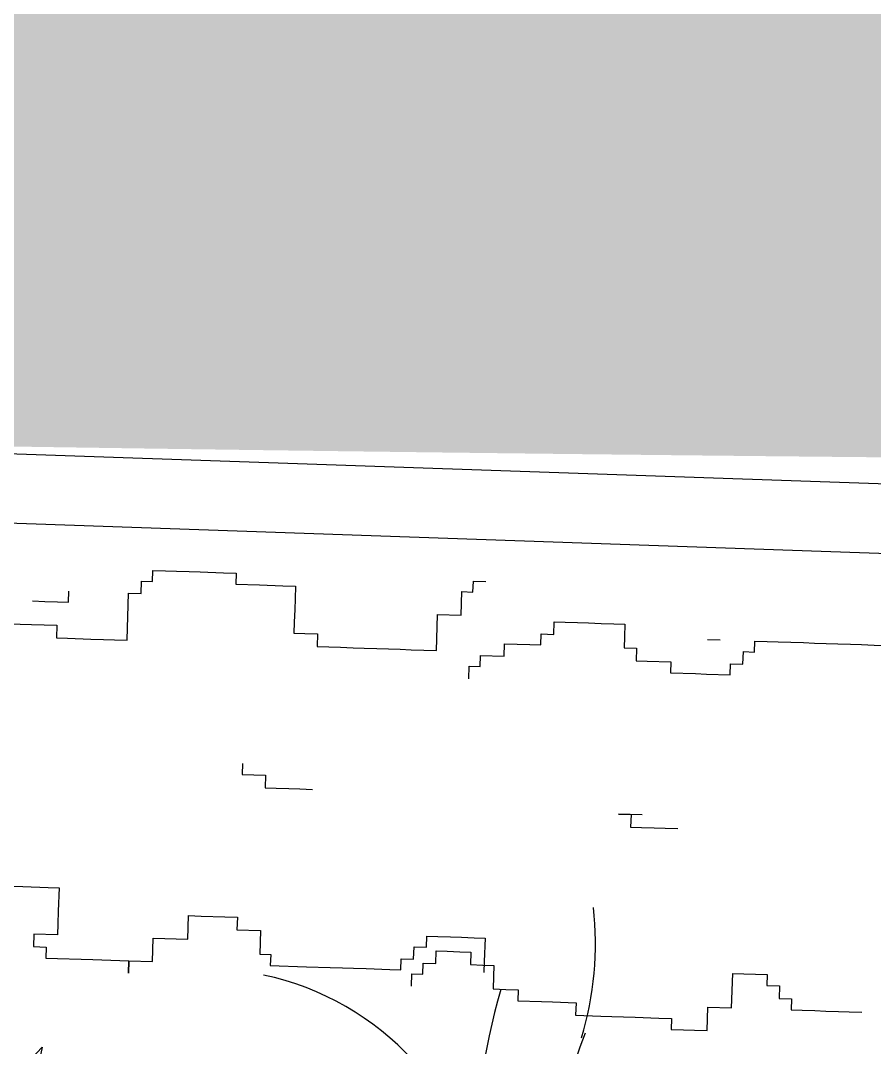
# Model space of a CAD drawing. Extents: x 302512 to 1034855, y -184136 to 410364.
# Drawn here: x 515227 to 518176, y -23314 to -19766 of the extents above; entities that cross this region are included whole.
import ezdxf

# ---------------------------------------------------------------- set-up
doc = ezdxf.new("R2010")
doc.units = 0
doc.header["$MEASUREMENT"] = 0
for name, color, linetype in [('WALL', 4, 'Continuous'), ('总图线11', 41, 'Continuous'), ('支路', 7, 'Continuous'), ('树', 80, 'Continuous'), ('环境', 8, 'Continuous')]:
    doc.layers.add(name, color=color, linetype=linetype)

# ---------------------------------------------------------------- blocks, each defined once
blk = doc.blocks.new('M_F21')
at = {"color": 3, "linetype": 'Continuous'}
for p, q in [((2763.092436755887, 559.4603391255332), (2792.045001502524, 559.4603391255332)), ((2763.092436755887, 534.1438583831787), (2763.092436755887, 559.4603391255332)), ((2792.045001502524, 559.4603391255332), (2817.378495655827, 559.4603391255332)), ((2792.045001502524, 559.4603391255332), (2792.045001502524, 559.4603391255332)), ((2817.378495655827, 559.4603391255332), (2846.331060402463, 559.4603391255332)), ((2817.378495655827, 559.4603391255332), (2817.378495655827, 559.4603391255332)), ((2846.331060402463, 559.4603391255332), (2871.664554555766, 559.4603391255332)), ((2846.331060402463, 559.4603391255332), (2846.331060402463, 559.4603391255332)), ((2871.664554555766, 559.4603391255332), (2925.950613455709, 559.4603391255332)), ((2871.664554555766, 559.4603391255332), (2871.664554555766, 559.4603391255332)), ((2925.950613455709, 559.4603391255332), (2954.903178202341, 559.4603391255332)), ((2925.950613455709, 559.4603391255332), (2925.950613455709, 559.4603391255332)), ((2954.903178202341, 559.4603391255332), (2954.903178202341, 534.1438583831787)), ((3501.382837795067, 559.4603391255332), (3530.335402541703, 559.4603391255332)), ((3501.382837795067, 534.1438583831787), (3501.382837795067, 559.4603391255332)), ((3530.335402541703, 559.4603391255332), (3530.335402541703, 559.4603391255332)), ((2737.758942602584, 534.1438583831787), (2763.092436755887, 534.1438583831787)), ((2737.758942602584, 534.1438583831787), (2737.758942602584, 534.1438583831787)), ((2737.758942602584, 505.210737534775), (2737.758942602584, 534.1438583831787)), ((2954.903178202341, 534.1438583831787), (3009.18923710228, 534.1438583831787)), ((3009.18923710228, 534.1438583831787), (3063.47529600222, 534.1438583831787)), ((3009.18923710228, 534.1438583831787), (3009.18923710228, 534.1438583831787)), ((3063.47529600222, 534.1438583831787), (3092.427860748856, 534.1438583831787)), ((3063.47529600222, 534.1438583831787), (3063.47529600222, 534.1438583831787)), ((3092.427860748856, 534.1438583831787), (3092.427860748856, 505.210737534775)), ((3092.427860748856, 534.1438583831787), (3092.427860748856, 534.1438583831787)), ((3476.049343641764, 534.1438583831787), (3501.382837795067, 534.1438583831787)), ((3476.049343641764, 534.1438583831787), (3476.049343641764, 534.1438583831787)), ((3476.049343641764, 479.8942567924223), (3476.049343641764, 534.1438583831787)), ((2571.281695309433, 505.210737534775), (2571.281695309433, 505.210737534775)), ((2571.281695309433, 479.8942567924223), (2571.281695309433, 505.210737534775)), ((2708.806377855948, 505.210737534775), (2737.758942602584, 505.210737534775)), ((2708.806377855948, 450.9611359440187), (2708.806377855948, 505.210737534775)), ((3092.427860748856, 505.210737534775), (3092.427860748856, 479.8942567924223)), ((3092.427860748856, 505.210737534775), (3092.427860748856, 505.210737534775)), ((2488.043071662862, 479.8942567924223), (2516.995636409494, 479.8942567924223)), ((2516.995636409494, 479.8942567924223), (2545.94820115613, 479.8942567924223)), ((2516.995636409494, 479.8942567924223), (2516.995636409494, 479.8942567924223)), ((2545.94820115613, 479.8942567924223), (2571.281695309433, 479.8942567924223)), ((2545.94820115613, 479.8942567924223), (2545.94820115613, 479.8942567924223)), ((2571.281695309433, 479.8942567924223), (2571.281695309433, 479.8942567924223)), ((3092.427860748856, 479.8942567924223), (3092.427860748856, 450.9611359440187)), ((3092.427860748856, 479.8942567924223), (3092.427860748856, 479.8942567924223)), ((3421.763284741821, 479.8942567924223), (3476.049343641764, 479.8942567924223)), ((3421.763284741821, 450.9611359440187), (3421.763284741821, 479.8942567924223)), ((2708.806377855948, 450.9611359440187), (2708.806377855948, 450.9611359440187)), ((2708.806377855948, 425.6446552016641), (2708.806377855948, 450.9611359440187)), ((3092.427860748856, 450.9611359440187), (3092.427860748856, 425.6446552016641)), ((3092.427860748856, 450.9611359440187), (3092.427860748856, 450.9611359440187)), ((3421.763284741821, 450.9611359440187), (3421.763284741821, 450.9611359440187)), ((3421.763284741821, 396.7115343532605), (3421.763284741821, 450.9611359440187)), ((2408.423518609616, 425.6446552016641), (2488.043071662862, 425.6446552016641)), ((2488.043071662862, 425.6446552016641), (2545.94820115613, 425.6446552016641)), ((2488.043071662862, 425.6446552016641), (2488.043071662862, 425.6446552016641)), ((2545.94820115613, 425.6446552016641), (2545.94820115613, 396.7115343532605)), ((2708.806377855948, 425.6446552016641), (2708.806377855948, 425.6446552016641)), ((2708.806377855948, 396.7115343532605), (2708.806377855948, 425.6446552016641)), ((3092.427860748856, 425.6446552016641), (3117.761354902159, 425.6446552016641)), ((3092.427860748856, 425.6446552016641), (3092.427860748856, 425.6446552016641)), ((3117.761354902159, 425.6446552016641), (3146.713919648795, 425.6446552016641)), ((3117.761354902159, 425.6446552016641), (3117.761354902159, 425.6446552016641)), ((3146.713919648795, 425.6446552016641), (3146.713919648795, 396.7115343532605)), ((2545.94820115613, 396.7115343532605), (2571.281695309433, 396.7115343532605)), ((2571.281695309433, 396.7115343532605), (2625.567754209373, 396.7115343532605)), ((2571.281695309433, 396.7115343532605), (2571.281695309433, 396.7115343532605)), ((2625.567754209373, 396.7115343532605), (2654.520318956009, 396.7115343532605)), ((2625.567754209373, 396.7115343532605), (2625.567754209373, 396.7115343532605)), ((2654.520318956009, 396.7115343532605), (2679.853813109316, 396.7115343532605)), ((2654.520318956009, 396.7115343532605), (2654.520318956009, 396.7115343532605)), ((2679.853813109316, 396.7115343532605), (2708.806377855948, 396.7115343532605)), ((2679.853813109316, 396.7115343532605), (2679.853813109316, 396.7115343532605)), ((2708.806377855948, 396.7115343532605), (2708.806377855948, 396.7115343532605)), ((3146.713919648795, 396.7115343532605), (3200.999978548734, 396.7115343532605)), ((3200.999978548734, 396.7115343532605), (3229.952543295371, 396.7115343532605)), ((3200.999978548734, 396.7115343532605), (3200.999978548734, 396.7115343532605)), ((3229.952543295371, 396.7115343532605), (3255.286037448674, 396.7115343532605)), ((3229.952543295371, 396.7115343532605), (3229.952543295371, 396.7115343532605)), ((3255.286037448674, 396.7115343532605), (3284.23860219531, 396.7115343532605)), ((3255.286037448674, 396.7115343532605), (3255.286037448674, 396.7115343532605)), ((3284.23860219531, 396.7115343532605), (3338.524661095249, 396.7115343532605)), ((3284.23860219531, 396.7115343532605), (3284.23860219531, 396.7115343532605)), ((3338.524661095249, 396.7115343532605), (3363.858155248552, 396.7115343532605)), ((3338.524661095249, 396.7115343532605), (3338.524661095249, 396.7115343532605)), ((3363.858155248552, 396.7115343532605), (3392.810719995188, 396.7115343532605)), ((3363.858155248552, 396.7115343532605), (3363.858155248552, 396.7115343532605)), ((3392.810719995188, 396.7115343532605), (3421.763284741821, 396.7115343532605)), ((3392.810719995188, 396.7115343532605), (3392.810719995188, 396.7115343532605)), ((3421.763284741821, 396.7115343532605), (3421.763284741821, 396.7115343532605)), ((2983.855742948977, 121.8468862934224), (2983.855742948977, 96.53040555106963)), ((2983.855742948977, 96.53040555106963), (3038.141801848917, 96.53040555106963)), ((2983.855742948977, 96.53040555106963), (2983.855742948977, 96.53040555106963)), ((3038.141801848917, 96.53040555106963), (3038.141801848917, 67.59728470266418)), ((3038.141801848917, 67.59728470266418), (3063.47529600222, 67.59728470266418)), ((3063.47529600222, 67.59728470266418), (3092.427860748856, 67.59728470266418)), ((3063.47529600222, 67.59728470266418), (3063.47529600222, 67.59728470266418)), ((3092.427860748856, 67.59728470266418), (3117.761354902159, 67.59728470266418)), ((3092.427860748856, 67.59728470266418), (3092.427860748856, 67.59728470266418)), ((3117.761354902159, 67.59728470266418), (3146.713919648795, 67.59728470266418)), ((3117.761354902159, 67.59728470266418), (3117.761354902159, 67.59728470266418)), ((3146.713919648795, 67.59728470266418), (3146.713919648795, 67.59728470266418)), ((2462.709577509555, -178.3342425087685), (2488.043071662862, -178.3342425087685)), ((2488.043071662862, -178.3342425087685), (2545.94820115613, -178.3342425087685)), ((2488.043071662862, -178.3342425087685), (2488.043071662862, -178.3342425087685)), ((2545.94820115613, -178.3342425087685), (2571.281695309433, -178.3342425087685)), ((2545.94820115613, -178.3342425087685), (2545.94820115613, -178.3342425087685)), ((2571.281695309433, -178.3342425087685), (2571.281695309433, -232.5838440995267)), ((2571.281695309433, -232.5838440995267), (2571.281695309433, -261.5169649479303)), ((2571.281695309433, -232.5838440995267), (2571.281695309433, -232.5838440995267)), ((2871.664554555766, -232.5838440995267), (2900.617119302402, -232.5838440995267)), ((2871.664554555766, -286.833445690283), (2871.664554555766, -232.5838440995267)), ((2900.617119302402, -232.5838440995267), (2954.903178202341, -232.5838440995267)), ((2900.617119302402, -232.5838440995267), (2900.617119302402, -232.5838440995267)), ((2954.903178202341, -232.5838440995267), (2983.855742948977, -232.5838440995267)), ((2954.903178202341, -232.5838440995267), (2954.903178202341, -232.5838440995267)), ((2983.855742948977, -232.5838440995267), (2983.855742948977, -261.5169649479303)), ((2571.281695309433, -261.5169649479303), (2571.281695309433, -286.833445690283)), ((2571.281695309433, -261.5169649479303), (2571.281695309433, -261.5169649479303)), ((2983.855742948977, -261.5169649479303), (3038.141801848917, -261.5169649479303)), ((3038.141801848917, -261.5169649479303), (3038.141801848917, -315.7665665386885)), ((3421.763284741821, -261.5169649479303), (3447.096778895127, -261.5169649479303)), ((3421.763284741821, -261.5169649479303), (3421.763284741821, -261.5169649479303)), ((3421.763284741821, -286.833445690283), (3421.763284741821, -261.5169649479303)), ((3447.096778895127, -261.5169649479303), (3476.049343641764, -261.5169649479303)), ((3447.096778895127, -261.5169649479303), (3447.096778895127, -261.5169649479303)), ((3476.049343641764, -261.5169649479303), (3501.382837795067, -261.5169649479303)), ((3476.049343641764, -261.5169649479303), (3476.049343641764, -261.5169649479303)), ((3501.382837795067, -261.5169649479303), (3530.335402541703, -261.5169649479303)), ((3501.382837795067, -261.5169649479303), (3501.382837795067, -261.5169649479303)), ((3530.335402541703, -261.5169649479303), (3555.668896695006, -261.5169649479303)), ((3530.335402541703, -261.5169649479303), (3530.335402541703, -261.5169649479303)), ((3555.668896695006, -261.5169649479303), (3555.668896695006, -315.7665665386885)), ((2516.995636409494, -286.833445690283), (2516.995636409494, -315.7665665386885)), ((2571.281695309433, -286.833445690283), (2516.995636409494, -286.833445690283)), ((2571.281695309433, -286.833445690283), (2571.281695309433, -286.833445690283)), ((2792.045001502524, -286.833445690283), (2871.664554555766, -286.833445690283)), ((2792.045001502524, -341.0830472810412), (2792.045001502524, -286.833445690283)), ((3392.810719995188, -286.833445690283), (3421.763284741821, -286.833445690283)), ((3392.810719995188, -315.7665665386885), (3392.810719995188, -286.833445690283)), ((3421.763284741821, -286.833445690283), (3421.763284741821, -286.833445690283)), ((2516.995636409494, -315.7665665386885), (2545.94820115613, -315.7665665386885)), ((2545.94820115613, -315.7665665386885), (2545.94820115613, -341.0830472810412)), ((3038.141801848917, -315.7665665386885), (3063.47529600222, -315.7665665386885)), ((3063.47529600222, -315.7665665386885), (3063.47529600222, -341.0830472810412)), ((3363.858155248552, -315.7665665386885), (3392.810719995188, -315.7665665386885)), ((3363.858155248552, -341.0830472810412), (3363.858155248552, -315.7665665386885)), ((3555.668896695006, -315.7665665386885), (3555.668896695006, -341.0830472810412)), ((3555.668896695006, -315.7665665386885), (3555.668896695006, -315.7665665386885)), ((2545.94820115613, -341.0830472810412), (2654.520318956009, -341.0830472810412)), ((2654.520318956009, -341.0830472810412), (2737.758942602584, -341.0830472810412)), ((2654.520318956009, -341.0830472810412), (2654.520318956009, -341.0830472810412)), ((2737.758942602584, -341.0830472810412), (2792.045001502524, -341.0830472810412)), ((2737.758942602584, -370.0161681294448), (2737.758942602584, -341.0830472810412)), ((2737.758942602584, -341.0830472810412), (2737.758942602584, -370.0161681294448)), ((3063.47529600222, -341.0830472810412), (3146.713919648795, -341.0830472810412)), ((3146.713919648795, -341.0830472810412), (3200.999978548734, -341.0830472810412)), ((3146.713919648795, -341.0830472810412), (3146.713919648795, -341.0830472810412)), ((3200.999978548734, -341.0830472810412), (3229.952543295371, -341.0830472810412)), ((3200.999978548734, -341.0830472810412), (3200.999978548734, -341.0830472810412)), ((3229.952543295371, -341.0830472810412), (3255.286037448674, -341.0830472810412)), ((3229.952543295371, -341.0830472810412), (3229.952543295371, -341.0830472810412)), ((3255.286037448674, -341.0830472810412), (3284.23860219531, -341.0830472810412)), ((3255.286037448674, -341.0830472810412), (3255.286037448674, -341.0830472810412)), ((3284.23860219531, -341.0830472810412), (3338.524661095249, -341.0830472810412)), ((3284.23860219531, -341.0830472810412), (3284.23860219531, -341.0830472810412)), ((3338.524661095249, -341.0830472810412), (3363.858155248552, -341.0830472810412)), ((3338.524661095249, -341.0830472810412), (3338.524661095249, -341.0830472810412)), ((3555.668896695006, -341.0830472810412), (3555.668896695006, -341.0830472810412))]:
    blk.add_line(p, q, dxfattribs=at)
at = {"width": 0.8, "flags": 9}
for tag in ['YSIZE', 'XSIZE']:
    blk.add_attdef(tag, (0, 0), '', height=0.5, dxfattribs=at)
blk = doc.blocks.new('M_F19')
for points in [[(268.7080528295992, 189.5246823612033, 29.997, 29.997, 1), (298.7110528295925, 189.5246823612033, 29.997, 29.997, 1)], [(-191.8093345468515, 156.4668311215355, 29.997, 29.997, 1), (-161.8063345468472, 156.4668311215355, 29.997, 29.997, 1)], [(-123.0610951829804, 98.83118613411352, 29.997, 29.997, 1), (-93.05809518297974, 98.83118613411352, 29.997, 29.997, 1)], [(-446.0820038316924, 82.30226051427235, 29.997, 29.997, 1), (-416.0790038316882, 82.30226051427235, 29.997, 29.997, 1)], [(-33.71233810031845, 49.24440927460455, 29.997, 29.997, 1), (-3.709338100325112, 49.24440927460455, 29.997, 29.997, 1)], [(-19.93873613717733, 16.33028782293695, 29.997, 29.997, 1), (10.06426386282692, 16.33028782293695, 29.997, 29.997, 1)], [(461.0593985062042, 8.137689907016465, 29.997, 29.997, 1), (491.0623985062048, 8.137689907016465, 29.997, 29.997, 1)], [(-61.25954202660796, -8.391235712817434, 29.997, 29.997, 1), (-31.25654202661462, -8.391235712817434, 29.997, 29.997, 1)], [(14.31561309290555, -0.1986377968969464, 29.997, 29.997, 1), (44.31861309290616, -0.1986377968969464, 29.997, 29.997, 1)], [(-13.11182038153493, -33.11275924857182, 29.997, 29.997, 1), (16.89117961846932, -33.11275924857182, 29.997, 29.997, 1)], [(289.3085705483827, -148.6715087994162, 29.997, 29.997, 1), (319.311570548387, -148.6715087994162, 29.997, 29.997, 1)], [(-281.1580916295134, -156.8641067153294, 29.997, 29.997, 1), (-251.1550916295128, -156.8641067153294, 29.997, 29.997, 1)], [(-95.63366170854351, -173.3930323351706, 29.997, 29.997, 1), (-65.63066170855018, -173.3930323351706, 29.997, 29.997, 1)], [(7.488697337259509, -173.3930323351706, 29.997, 29.997, 1), (37.49169733725284, -173.3930323351706, 29.997, 29.997, 1)], [(-205.5829365099999, -313.5295756337619, 29.997, 29.997, 1), (-175.5799365099992, -313.5295756337619, 29.997, 29.997, 1)], [(55.63641898233618, -486.7239701720391, 29.997, 29.997, 1), (85.63941898234043, -486.7239701720391, 29.997, 29.997, 1)]]:
    blk.add_lwpolyline(points, format="xyseb", close=True)
for centre, radius, start, end in [((-364.0624273419307, 515.2882468599455), 548.1530888286114, 342.9456350568751, 6.481377850901596), ((-482.9476049698787, -9.366995773521921), 481.590292170942, 6.990448297876262, 78.02836256322455), ((1198.922633930124, 96.34765904088272), 1224.727740074601, 163.8561215232247, 179.1105149163876), ((-1741.271413846636, 1043.621006615649), 2025.93579038022, 328.9872775939272, 340.3610108459401), ((-479.6631429767804, -437.3135074485181), 647.0761581219064, 48.75809887789755, 83.86240095366526), ((-315.4999156218582, -111.3503274217328), 315.4465604040754, 28.89011928670217, 78.45792187995568), ((365.5584485565705, -390.9622622612733), 581.995294796342, 85.87406080653938, 126.9558399417119), ((298.1803219250505, -285.4993274423141), 422.0224543355716, 62.9908582621707, 135.9101719540797), ((-184.6246790750956, -610.5179731575663), 732.1080079143107, 78.55155098013316, 130.9815348713877), ((256.6452040341828, -536.2419319682922), 586.1115378131698, 53.32312996791644, 115.7632577042061), ((-55.34489215565918, -1222.577526333058), 1255.971122874843, 88.32856473930403, 108.7290030802688), ((104.3438884092575, -701.2951203766679), 728.2267695975378, 103.045235373428, 139.776625494149), ((154.9695312472904, -426.2726432152922), 475.875404494438, 114.0955767610405, 166.2953379553469), ((450.0667731131434, -463.4394365845765), 649.3232523907575, 134.4860623050567, 189.3762174920274), ((778.5288632172087, -372.2509250680741), 863.8362127019741, 155.0887597473385, 185.9637238118709), ((-86.60310277417375, -1604.443387119136), 1605.401999270764, 70.52489667841802, 87.82436815328639), ((805.4092372159939, -148.5996439054143), 812.9823453502462, 171.2495824831473, 218.2332804430338), ((-82.58800080557194, -736.4260957738588), 718.2576203812787, 31.31504884319343, 82.13779409021814), ((-3287.951766343682, -3108.005333478603), 4475.046511780242, 39.0487703031419, 42.67989976416857)]:
    blk.add_arc(centre, radius, start, end)
at = {"width": 0.8, "flags": 9}
for tag in ['YSIZE', 'XSIZE']:
    blk.add_attdef(tag, (0, 0), '', height=0.5, dxfattribs=at)
blk = doc.blocks.new('M_F8')
for p, q in [((2.884182448335196, 532.5664998485645), (27.62648433399954, 593.8089837036823)), ((27.62648433399954, 593.8089837036823), (75.99653670368934, 524.4181436125509)), ((-201.8146768222468, 486.4796405021534), (-173.2033220844496, 550.1487763033165)), ((-173.2033220844496, 550.1487763033165), (-132.0132619734759, 501.7751866417693)), ((185.4131813522872, 481.4213266714505), (259.2922986166595, 549.119549372439)), ((259.2922986166595, 549.119549372439), (233.2527650227312, 460.8508504265901)), ((-53.67982563220357, 486.4796405021534), (2.884182448335196, 532.5664998485645)), ((75.99653670368934, 524.4181436125509), (121.3056000353281, 499.7167353163386)), ((-132.0132619734759, 501.7751866417693), (-53.67982563220357, 486.4796405021534)), ((121.3056000353281, 499.7167353163386), (185.4131813522872, 481.4213266714505)), ((-370.4592343217118, 375.215561996858), (-361.0861575099079, 478.2667451751622)), ((-357.9617962472839, 481.3895083786356), (-286.1015255753082, 412.6887204385403)), ((-244.828337578565, 450.6218157911662), (-201.8146768222468, 486.4796405021534)), ((-310.0213174105265, 429.9178676502779), (-286.1015255753082, 465.7756923612669)), ((-282.9771678007201, 465.7756923612669), (-244.828337578565, 450.6218157911662)), ((233.2527650227312, 460.8508504265901), (266.7194913184976, 430.1637465203203)), ((-286.1015255753082, 412.6887204385403), (-225.7344686574688, 430.1637465203203)), ((-225.7344686574688, 430.1637465203203), (-203.0661146184939, 426.6417373585809)), ((-203.0661146184939, 426.6417373585809), (-206.6405997363727, 373.847852538489)), ((-197.093665275821, 440.3927811557442), (-197.093665275821, 440.3927811557442)), ((266.7194913184976, 430.1637465203203), (309.7331520748121, 424.9930257156011)), ((362.2937472916747, 424.9930257156011), (276.266425779042, 399.4766426140523)), ((309.7331520748121, 424.9930257156011), (362.2937472916747, 424.9930257156011)), ((276.266425779042, 399.4766426140523), (247.5207110297015, 343.0483416582047)), ((-206.6405997363727, 373.847852538489), (-163.6269389800545, 312.3612377519366)), ((-206.6405997363727, 373.847852538489), (-206.6405997363727, 373.847852538489)), ((375.8369509097829, 361.7987271304773), (265.7653595947922, 374.4149086848065)), ((-529.8015715146794, 353.3562195725426), (-445.4438627682757, 356.478982776016)), ((-445.4438627682757, 356.478982776016), (-402.6150345968526, 368.677131733768)), ((375.8369509097829, 361.7987271304773), (456.4065953362733, 332.3147570511319)), ((247.5207110297015, 343.0483416582047), (271.4405028649235, 307.1905169472175)), ((-163.6269389800545, 312.3612377519366), (-87.14655192797363, 307.1905169472175)), ((-87.14655192797363, 307.1905169472175), (-154.0800045195101, 271.3326922362285)), ((8.532615412903397, 302.1322031165128), (-34.4810453434111, 276.5034130409476)), ((61.09321062976596, 302.1322031165128), (8.532615412903397, 302.1322031165128)), ((132.8525861354246, 230.4165536945384), (61.09321062976596, 302.1322031165128)), ((261.8935684043718, 296.9614823117936), (199.7860387269611, 291.9031684810907)), ((314.4541636212343, 286.7324476763715), (261.8935684043718, 296.9614823117936)), ((271.4405028649235, 307.1905169472175), (314.4541636212343, 286.7324476763715)), ((-154.0800045195101, 271.3326922362285), (-201.8146768222468, 245.8163091346796)), ((-110.961432395492, 266.2743784055256), (-125.3342897701659, 271.3326922362285)), ((-34.4810453434111, 276.5034130409476), (-58.40083717862944, 240.6455883299604)), ((199.7860387269611, 291.9031684810907), (151.9464550565208, 230.4165536945384)), ((276.266425779042, 230.4165536945384), (300.186217614264, 286.7324476763715)), ((-77.49470609972559, 240.6455883299604), (-110.961432395492, 266.2743784055256)), ((-517.5428041926098, 203.1028206295377), (-527.0897386531615, 233.902331509822)), ((-201.8146768222468, 245.8163091346796), (-220.4899739405482, 172.2359563074024)), ((-58.40083717862944, 240.6455883299604), (-77.49470609972559, 240.6455883299604)), ((346.0348003892759, 175.6077193839319), (277.1586636422653, 222.5370489143661)), ((465.7987964630338, 238.4560953688742), (444.1899143122464, 213.1775191409706)), ((-512.8217926461839, 167.2449959185506), (-517.5428041926098, 203.1028206295377)), ((444.1899143122464, 213.1775191409706), (436.3399810758347, 168.9515640219506)), ((286.5508647690258, 141.1928773787622), (346.0348003892759, 175.6077193839319)), ((-522.3687271067356, 116.0998227414366), (-512.8217926461839, 167.2449959185506)), ((-217.3656161659565, 153.4993770865603), (-173.3286067743866, 85.3003118611523)), ((436.3399810758347, 168.9515640219506), (499.2257099697417, 122.5998054175852)), ((285.6586269058062, 116.0998227414366), (285.6586269058062, 136.5578920122807)), ((465.7987964630338, 124.7256089029288), (438.2808986342898, 97.32122918968162)), ((499.2257099697417, 122.5998054175852), (465.7987964630338, 124.7256089029288)), ((-613.2219715334904, 85.3003118611523), (-522.3687271067356, 116.0998227414366)), ((304.7524958269023, 80.24199803044758), (285.6586269058062, 116.0998227414366)), ((-551.0095304883762, 64.84224259030634), (-613.2219715334904, 85.3003118611523)), ((-230.715124905375, 95.52934649657436), (-273.7287856616931, 54.61320795488427)), ((-173.3286067743866, 85.3003118611523), (-230.715124905375, 95.52934649657436)), ((-197.2483986096086, 80.24199803044758), (-197.2483986096086, 44.38417331946039)), ((-173.3286067743866, 85.3003118611523), (-173.3286067743866, 85.3003118611523)), ((333.4982105762465, 54.61320795488427), (304.7524958269023, 80.24199803044758)), ((438.2808986342898, 97.32122918968162), (420.5969831017101, 44.6844863677743)), ((-527.0897386531615, 49.44248715016511), (-555.835453402502, -12.0441276363872)), ((-498.4489352715136, 49.44248715016511), (-551.0095304883762, 64.84224259030634)), ((-469.7032205221731, 39.21345251474122), (-498.4489352715136, 49.44248715016511)), ((-340.662238253226, 54.61320795488427), (-412.4216137588846, 44.38417331946039)), ((-340.662238253226, 54.61320795488427), (-340.662238253226, 54.61320795488427)), ((-302.3695890433337, -1.815093000965135), (-340.662238253226, 54.61320795488427)), ((-273.7287856616931, 54.61320795488427), (-278.5547085758117, 23.81369707459999)), ((304.7524958269023, 44.38417331946039), (333.4982105762465, 54.61320795488427)), ((-464.9822089757472, -27.33147610251399), (-469.7032205221731, 39.21345251474122)), ((-412.4216137588846, 44.38417331946039), (-464.9822089757472, -27.33147610251399)), ((-412.4216137588846, 44.38417331946039), (-412.4216137588846, 44.38417331946039)), ((-197.2483986096086, 44.38417331946039), (-206.7953330701566, 3.355627803754032)), ((256.9129121564656, -6.873406831668035), (280.832703991684, 34.04273171002205)), ((280.832703991684, 34.04273171002205), (304.7524958269023, 44.38417331946039)), ((420.5969831017101, 44.6844863677743), (450.0989299902103, -12.15765030557486)), ((-278.5547085758117, 23.81369707459999), (-302.3695890433337, -1.815093000965135)), ((-206.7953330701566, 3.355627803754032), (-173.3286067743866, -1.815093000965135)), ((-555.835453402502, -12.0441276363872), (-589.3021796982684, -27.33147610251399)), ((-173.3286067743866, -1.815093000965135), (-130.3149460180757, -12.0441276363872)), ((-130.3149460180757, -12.0441276363872), (-111.2210770969796, -58.13098698279828)), ((256.9129121564656, -32.50219690723316), (256.9129121564656, -6.873406831668035)), ((450.0989299902103, -12.15765030557486), (542.4866057726213, -35.31042304813309)), ((-589.3021796982684, -27.33147610251399), (-541.4625960278318, -63.18930081350118)), ((-87.30128526175758, -52.96026617807911), (-53.83455896599116, -42.73123154265522)), ((-53.83455896599116, -42.73123154265522), (-25.08884421665061, -32.50219690723316)), ((-25.08884421665061, -32.50219690723316), (75.31133467065592, -68.36002161822034)), ((113.4990725128482, -63.18930081350118), (132.6978528016407, -42.73123154265522)), ((132.6978528016407, -42.73123154265522), (180.4325251043811, -27.33147610251399)), ((180.4325251043811, -27.33147610251399), (189.9794595649291, -27.33147610251399)), ((189.9794595649291, -27.33147610251399), (256.9129121564656, -32.50219690723316)), ((542.4866057726213, -35.31042304813309), (487.4508101151259, -56.38360542459486)), ((-541.4625960278318, -63.18930081350118), (-541.4625960278318, -119.6176017693506)), ((-111.2210770969796, -58.13098698279828), (-87.30128526175758, -52.96026617807911)), ((75.31133467065592, -68.36002161822034), (108.7780609664223, -93.98881169378546)), ((108.7780609664223, -93.98881169378546), (113.4990725128482, -63.18930081350118)), ((151.7917217227368, -83.7597770583634), (118.3249954269704, -68.36002161822034)), ((487.4508101151259, -56.38360542459486), (414.6879674237462, -77.45678780105663)), ((156.5127332691627, -83.7597770583634), (151.7917217227368, -83.7597770583634)), ((209.1782398537216, -83.7597770583634), (156.5127332691627, -83.7597770583634)), ((189.9794595649291, -104.2178463292075), (209.1782398537216, -83.7597770583634)), ((414.6879674237462, -77.45678780105663), (448.1148809304541, -159.5775007023094)), ((-541.4625960278318, -119.6176017693506), (-541.4625960278318, -145.2463918449157)), ((189.9794595649291, -124.6759156000535), (189.9794595649291, -104.2178463292075)), ((-541.4625960278318, -145.2463918449157), (-565.3823878630501, -165.7044611157598)), ((199.6313053931772, -155.4754264803378), (189.9794595649291, -124.6759156000535)), ((-565.3823878630501, -165.7044611157598), (-479.3550663504175, -186.1625303866058)), ((261.7388350705878, -196.3915650220297), (199.6313053931772, -155.4754264803378)), ((448.1148809304541, -159.5775007023094), (461.8738298448297, -243.8240170889076)), ((-479.3550663504175, -186.1625303866058), (-460.156286061625, -242.4784243684389)), ((280.832703991684, -206.6205996574517), (261.7388350705878, -196.3915650220297)), ((223.4461858606992, -222.020355097593), (280.832703991684, -206.6205996574517)), ((420.5969831017101, -205.9292593066748), (363.620269885756, -231.2078355345784)), ((461.8738298448297, -243.8240170889076), (420.5969831017101, -205.9292593066748)), ((-460.156286061625, -242.4784243684389), (-469.7032205221731, -293.7360045195692)), ((223.4461858606992, -298.9067253242883), (223.4461858606992, -222.020355097593)), ((363.620269885756, -231.2078355345784), (336.102372057012, -260.6918056139257)), ((-469.7032205221731, -298.9067253242883), (-398.0487563842144, -263.0489006132993)), ((-398.0487563842144, -263.0489006132993), (-355.0350956278962, -257.8781798085802)), ((-355.0350956278962, -257.8781798085802), (-326.2893808785557, -283.5069698841453)), ((336.102372057012, -260.6918056139257), (349.861320971384, -309.1231545843893)), ((-469.7032205221731, -293.7360045195692), (-469.7032205221731, -298.9067253242883)), ((-326.2893808785557, -283.5069698841453), (-288.1016430363634, -324.5355153998516)), ((228.2721087748178, -314.1940737904133), (223.4461858606992, -298.9067253242883)), ((290.379638452232, -370.6223747462627), (228.2721087748178, -314.1940737904133)), ((349.861320971384, -309.1231545843893), (375.3951697403791, -340.6867150298349)), ((-288.1016430363634, -324.5355153998516), (-292.8226545827893, -355.2226193061215)), ((-58.55557051241703, -452.567058803661), (-25.08884421665061, -339.8228638659784)), ((-25.08884421665061, -339.8228638659784), (32.29767391433779, -324.5355153998516)), ((32.29767391433779, -324.5355153998516), (108.7780609664223, -401.3094786525307)), ((279.0825273397604, -334.401730812293), (263.3395293656358, -338.6071246637366)), ((345.8932228518788, -336.4813211783912), (279.0825273397604, -334.401730812293)), ((375.3951697403791, -340.6867150298349), (345.8932228518788, -336.4813211783912)), ((-292.8226545827893, -355.2226193061215), (-312.0214348715817, -385.9097232123895)), ((-264.1818512011414, -370.6223747462627), (-206.7953330701566, -355.2226193061215)), ((-206.7953330701566, -355.2226193061215), (-111.2210770969796, -401.3094786525307)), ((-206.7953330701566, -355.2226193061215), (-206.7953330701566, -355.2226193061215)), ((-312.0214348715817, -385.9097232123895), (-264.1818512011414, -370.6223747462627)), ((108.7780609664223, -457.6253726343639), (161.3386561832849, -391.0804440171087)), ((161.3386561832849, -391.0804440171087), (252.1919006100397, -370.6223747462627)), ((252.1919006100397, -370.6223747462627), (304.7524958269023, -375.6806885769656)), ((304.7524958269023, -375.6806885769656), (290.379638452232, -370.6223747462627)), ((-111.2210770969796, -401.3094786525307), (-82.47536234763538, -421.7675479233767)), ((108.7780609664223, -401.3094786525307), (118.3249954269704, -447.3963379989418)), ((-82.47536234763538, -421.7675479233767), (-58.55557051241703, -452.567058803661)), ((118.3249954269704, -447.3963379989418), (108.7780609664223, -457.6253726343639))]:
    blk.add_line(p, q)
for points in [[(-529.8015715146794, 353.3562195725426), (-482.9361804795954, 275.2871394857048), (-521.1784030370727, 241.3087802022619)], [(456.4065953362733, 332.3147570511319), (383.6036048963251, 316.3957079752327), (421.172409403378, 288.2381097326943), (377.342136266172, 247.5660239648932), (474.3948800304097, 241.3087802022619)]]:
    blk.add_lwpolyline(points)
at = {"width": 0.8, "flags": 9}
for tag, p in [('XSIZE', (-73.64507482200497, 244.0595074509692)), ('YSIZE', (141.9357371939223, 228.4456914336024)), ('XSIZE', (-182.6776358473653, 109.5505510769653)), ('YSIZE', (124.2207148486741, -73.0337007179769))]:
    blk.add_attdef(tag, p, '', height=0.2, dxfattribs=at)

msp = doc.modelspace()

# ---------------------------------------------------------------- hatches: boundary and pattern name
at = {"layer": '环境'}
h = msp.add_hatch(dxfattribs=at)
h.set_pattern_fill('ANGLE,_O', color=256, scale=3000)
h.set_pattern_definition([(0, (-609984.0939585507, -119640.7769003473), (0, 825.0000000000001), [600, -225]), (90, (-609984.0939585507, -119640.7769003473), (-825.0000000000001, 5.051501209517306e-14), [600, -225])])
edge = h.paths.add_edge_path()
edge.add_arc((456452.5202698254, -20483.03600952902), 5999.999999882882, 82.90610739022549, 136.7172286932041, ccw=False)
edge.add_arc((529230.5564035431, 564349.7677956127), 583343.7460008563, 262.9064421242585, 271.3139044814773)
edge.add_arc((556282.2267406606, -32330.84227312566), 19209.61674449953, 135.390996447, 143.8505578282533)
edge.add_arc((523139.7908070374, 498264.9605886798), 519563.4119421407, 267.02239156334633, 271.9446668256243, ccw=False)
edge.add_line((496150.7153754483, -20596.9948833962), (452084.6465785343, -16369.43911441136))
edge = h.paths.add_edge_path()
edge.add_arc((557649.2972619648, -28887.4074915247), 12195.37604413375, 122.3331244259789, 138.4177400750413, ccw=False)
edge.add_line((551126.7109780756, -18582.89076209709), (563157.0100887832, -18006.58508349324))
edge.add_arc((576761.7066860453, 6333.997658741195), 27884.61471376488, 240.7978392002225, 252.5319908396245)
edge.add_arc((-697884.8105419346, 47187662.48797935), 47224907.05095948, 271.5129119605803, 271.53649819632426, ccw=False)
edge.add_line((548957.8885803409, -20781.98179117788), (548527.1118179576, -20793.40171051768))
edge = h.paths.add_edge_path()
edge.add_line((626586.9758837472, -14296.28622386651), (626866.4842934804, -14065.55741847632))
edge.add_arc((622239.3367429655, -17885.17854441365), 5999.99999999521, 39.53901633858169, 100.4383675919696)
edge.add_arc((577050.392796655, 207323.149270234), 223698.033626444, 274.291430304433, 281.3702984552263, ccw=False)
edge.add_arc((576761.7066861086, 6333.997658622451), 27884.61471362988, 294.3952189639236, 307.6369724271134, ccw=False)
edge.add_arc((-3202813.969650181, 30587041.36929663), 30840004.67889177, 277.0611024603429, 277.11889753257)
edge.add_line((619149.7247513805, -15221.32666661206), (626586.9758837472, -14296.28622386654))

# ---------------------------------------------------------------- linework, layer by layer
at = {"color": 3, "linetype": 'Continuous'}
for p, q in [((517068.2970165674, -21886.71807220613), (517069.7369845969, -21843.34228602727)), ((517069.7369845969, -21843.34228602727), (517107.716303569, -21844.60310479091)), ((517069.7369845969, -21843.34228602727), (517069.7369845969, -21843.34228602727)), ((517107.716303569, -21844.60310479091), (517151.121239537, -21846.04404052079)), ((517107.716303569, -21844.60310479091), (517107.716303569, -21844.60310479091)), ((517151.121239537, -21846.04404052079), (517189.1005585091, -21847.30485928454)), ((517151.121239537, -21846.04404052079), (517151.121239537, -21846.04404052079)), ((517189.1005585091, -21847.30485928454), (517232.5054944771, -21848.74579501443)), ((517189.1005585091, -21847.30485928454), (517189.1005585091, -21847.30485928454)), ((517232.5054944771, -21848.74579501443), (517275.9104304452, -21850.18673074432)), ((517232.5054944771, -21848.74579501443), (517232.5054944771, -21848.74579501443)), ((517275.9104304452, -21850.18673074432), (517313.8897494172, -21851.44754950795)), ((517275.9104304452, -21850.18673074432), (517275.9104304452, -21850.18673074432)), ((517313.8897494172, -21851.44754950795), (517312.4497813876, -21894.82333568693)), ((517313.8897494172, -21851.44754950795), (517313.8897494172, -21851.44754950795)), ((517023.6321085735, -21923.23094938276), (517024.8920805993, -21885.27713647624)), ((517024.8920805993, -21885.27713647624), (517068.2970165674, -21886.71807220613)), ((517068.2970165674, -21886.71807220613), (517068.2970165674, -21886.71807220613)), ((516897.4029496358, -21962.4640453381), (516898.8429176653, -21919.08825915924)), ((516898.8429176653, -21919.08825915924), (516942.2478536334, -21920.52919488912)), ((516898.8429176653, -21919.08825915924), (516898.8429176653, -21919.08825915924)), ((516942.2478536334, -21920.52919488912), (516985.6527896014, -21921.97013061913)), ((516942.2478536334, -21920.52919488912), (516942.2478536334, -21920.52919488912)), ((516985.6527896014, -21921.97013061913), (517023.6321085735, -21923.23094938276)), ((516985.6527896014, -21921.97013061913), (516985.6527896014, -21921.97013061913)), ((517312.4497813876, -21894.82333568693), (517311.1898093618, -21932.77714859345)), ((517312.4497813876, -21894.82333568693), (517312.4497813876, -21894.82333568693)), ((517600.0074821759, -21904.36953489762), (517643.412418144, -21905.8104706275)), ((517643.412418144, -21905.8104706275), (517643.412418144, -21905.8104706275)), ((517761.5160200303, -21947.7268567913), (517762.7759920561, -21909.77304388478)), ((517762.7759920561, -21909.77304388478), (517806.1809280242, -21911.21397961467)), ((517762.7759920561, -21909.77304388478), (517762.7759920561, -21909.77304388478)), ((517806.1809280242, -21911.21397961467), (517844.1602469962, -21912.4747983783)), ((517806.1809280242, -21911.21397961467), (517806.1809280242, -21911.21397961467)), ((517844.1602469962, -21912.4747983783), (517887.5651829643, -21913.9157341083)), ((517844.1602469962, -21912.4747983783), (517844.1602469962, -21912.4747983783)), ((517887.5651829643, -21913.9157341083), (517930.9701189323, -21915.35666983819)), ((517887.5651829643, -21913.9157341083), (517887.5651829643, -21913.9157341083)), ((517930.9701189323, -21915.35666983819), (517968.9494379043, -21916.61748860183)), ((517930.9701189323, -21915.35666983819), (517930.9701189323, -21915.35666983819)), ((517968.9494379043, -21916.61748860183), (518050.3336928445, -21919.31924309547)), ((517968.9494379043, -21916.61748860183), (517968.9494379043, -21916.61748860183)), ((518050.3336928445, -21919.31924309547), (518093.7386288125, -21920.76017882535)), ((518050.3336928445, -21919.31924309547), (518050.3336928445, -21919.31924309547)), ((518093.7386288125, -21920.76017882535), (518131.7179477846, -21922.02099758899)), ((518093.7386288125, -21920.76017882535), (518093.7386288125, -21920.76017882535)), ((518131.7179477846, -21922.02099758899), (518175.1228837526, -21923.46193331887)), ((518131.7179477846, -21922.02099758899), (518131.7179477846, -21922.02099758899)), ((518175.1228837526, -21923.46193331887), (518218.5278197207, -21924.90286904888)), ((518175.1228837526, -21923.46193331887), (518175.1228837526, -21923.46193331887)), ((516814.7587226699, -21997.7161037511), (516816.0186946957, -21959.76229084458)), ((516816.0186946957, -21959.76229084458), (516897.4029496358, -21962.4640453381)), ((516816.0186946957, -21959.76229084458), (516816.0186946957, -21959.76229084458)), ((516897.4029496358, -21962.4640453381), (516897.4029496358, -21962.4640453381)), ((517311.1898093618, -21932.77714859345), (517354.5947453298, -21934.21808432334)), ((517311.1898093618, -21932.77714859345), (517311.1898093618, -21932.77714859345)), ((517354.5947453298, -21934.21808432334), (517353.1547773003, -21977.5938705022)), ((517722.0967330287, -21989.84182420652), (517723.5367010583, -21946.46603802766)), ((517723.5367010583, -21946.46603802766), (517761.5160200303, -21947.7268567913)), ((516775.3394356683, -22039.83107116632), (516776.7794036978, -21996.45528498746)), ((516776.7794036978, -21996.45528498746), (516814.7587226699, -21997.7161037511)), ((517353.1547773003, -21977.5938705022), (517391.1340962723, -21978.85468926595)), ((517391.1340962723, -21978.85468926595), (517472.5183512124, -21981.55644375947)), ((517391.1340962723, -21978.85468926595), (517391.1340962723, -21978.85468926595)), ((517472.5183512124, -21981.55644375947), (517471.2583791866, -22019.51025666599)), ((517677.4318250348, -22026.35470138316), (517678.6917970607, -21988.40088847664)), ((517678.6917970607, -21988.40088847664), (517722.0967330287, -21989.84182420652)), ((517678.6917970607, -21988.40088847664), (517678.6917970607, -21988.40088847664)), ((517722.0967330287, -21989.84182420652), (517722.0967330287, -21989.84182420652)), ((517471.2583791866, -22019.51025666599), (517558.0682511227, -22022.39212812588)), ((517558.0682511227, -22022.39212812588), (517596.0475700947, -22023.65294688952)), ((517558.0682511227, -22022.39212812588), (517558.0682511227, -22022.39212812588)), ((517596.0475700947, -22023.65294688952), (517677.4318250348, -22026.35470138316)), ((517596.0475700947, -22023.65294688952), (517596.0475700947, -22023.65294688952)), ((517677.4318250348, -22026.35470138316), (517677.4318250348, -22026.35470138316)), ((517292.1102329704, -22507.50631546392), (517335.5151689384, -22508.94725119381)), ((517292.1102329704, -22507.50631546392), (517292.1102329704, -22507.50631546392)), ((517373.4944879105, -22510.20806995744), (517292.1102329704, -22507.50631546392)), ((517335.5151689384, -22508.94725119381), (517334.0752009089, -22552.32303737267)), ((517334.0752009089, -22552.32303737267), (517372.0545198809, -22553.58385613631)), ((517372.0545198809, -22553.58385613631), (517415.459455849, -22555.02479186631)), ((517372.0545198809, -22553.58385613631), (517372.0545198809, -22553.58385613631)), ((517415.459455849, -22555.02479186631), (517453.438774821, -22556.28561062994)), ((517415.459455849, -22555.02479186631), (517415.459455849, -22555.02479186631)), ((517453.438774821, -22556.28561062994), (517496.843710789, -22557.72654635983)), ((517453.438774821, -22556.28561062994), (517453.438774821, -22556.28561062994)), ((517496.843710789, -22557.72654635983), (517496.843710789, -22557.72654635983)), ((516661.1959080561, -23023.92845224275), (516662.6358760857, -22980.55266606389)), ((516662.6358760857, -22980.55266606389), (516700.6151950577, -22981.81348482752)), ((516700.6151950577, -22981.81348482752), (516744.0201310258, -22983.25442055741)), ((516700.6151950577, -22981.81348482752), (516700.6151950577, -22981.81348482752)), ((516744.0201310258, -22983.25442055741), (516781.9994499978, -22984.51523932104)), ((516744.0201310258, -22983.25442055741), (516744.0201310258, -22983.25442055741)), ((516781.9994499978, -22984.51523932104), (516780.5594819682, -23027.89102550002)), ((516781.9994499978, -22984.51523932104), (516781.9994499978, -22984.51523932104)), ((516616.5310000622, -23060.44132941938), (516617.7909720881, -23022.48751651286)), ((516617.7909720881, -23022.48751651286), (516661.1959080561, -23023.92845224275)), ((516577.1117130606, -23102.55629683461), (516578.5516810901, -23059.18051065563)), ((516578.5516810901, -23059.18051065563), (516616.5310000622, -23060.44132941938)), ((516578.5516810901, -23059.18051065563), (516578.5516810901, -23059.18051065563)), ((516780.5594819682, -23027.89102550002), (516823.9644179363, -23029.33196122991)), ((516780.5594819682, -23027.89102550002), (516780.5594819682, -23027.89102550002)), ((516823.9644179363, -23029.33196122991), (516861.9437369083, -23030.59277999355)), ((516823.9644179363, -23029.33196122991), (516823.9644179363, -23029.33196122991)), ((516861.9437369083, -23030.59277999355), (516860.6837648825, -23068.54659290006)), ((516861.9437369083, -23030.59277999355), (516861.9437369083, -23030.59277999355)), ((517682.67760822, -23177.25397085387), (517686.6375203013, -23057.97055886197)), ((517686.6375203013, -23057.97055886197), (517724.6168392733, -23059.23137762561)), ((517686.6375203013, -23057.97055886197), (517686.6375203013, -23057.97055886197)), ((517724.6168392733, -23059.23137762561), (517806.0010942134, -23061.93313211924)), ((517724.6168392733, -23059.23137762561), (517724.6168392733, -23059.23137762561)), ((517806.0010942134, -23061.93313211924), (517804.7411221875, -23099.88694502576)), ((517806.0010942134, -23061.93313211924), (517806.0010942134, -23061.93313211924)), ((516860.6837648825, -23068.54659290006), (516859.2437968529, -23111.92237907904)), ((516860.6837648825, -23068.54659290006), (516860.6837648825, -23068.54659290006)), ((516859.2437968529, -23111.92237907904), (516902.648732821, -23113.36331480893)), ((516859.2437968529, -23111.92237907904), (516859.2437968529, -23111.92237907904)), ((516902.648732821, -23113.36331480893), (516946.053668789, -23114.80425053881)), ((516902.648732821, -23113.36331480893), (516902.648732821, -23113.36331480893)), ((516946.053668789, -23114.80425053881), (516944.7936967632, -23152.75806344533)), ((517804.7411221875, -23099.88694502576), (517848.1460581556, -23101.32788075565)), ((517804.7411221875, -23099.88694502576), (517804.7411221875, -23099.88694502576)), ((517848.1460581556, -23101.32788075565), (517846.7060901261, -23144.70366693451)), ((516944.7936967632, -23152.75806344533), (517026.1779517033, -23155.45981793897)), ((517026.1779517033, -23155.45981793897), (517064.1572706754, -23156.72063670261)), ((517026.1779517033, -23155.45981793897), (517026.1779517033, -23155.45981793897)), ((517064.1572706754, -23156.72063670261), (517145.5415256154, -23159.42239119625)), ((517064.1572706754, -23156.72063670261), (517064.1572706754, -23156.72063670261)), ((517145.5415256154, -23159.42239119625), (517144.1015575859, -23202.79817737511)), ((517846.7060901261, -23144.70366693451), (517890.1110260941, -23146.14460266451)), ((517890.1110260941, -23146.14460266451), (517888.8510540682, -23184.09841557103)), ((517144.1015575859, -23202.79817737511), (517230.911429522, -23205.680048835)), ((517598.5934132246, -23255.88181544573), (517601.2933532799, -23174.55221636035)), ((517601.2933532799, -23174.55221636035), (517682.67760822, -23177.25397085387)), ((517888.8510540682, -23184.09841557103), (517926.8303730403, -23185.35923433467)), ((517926.8303730403, -23185.35923433467), (517970.2353090083, -23186.80017006455)), ((517926.8303730403, -23185.35923433467), (517926.8303730403, -23185.35923433467)), ((517970.2353090083, -23186.80017006455), (518008.2146279804, -23188.06098882831)), ((517970.2353090083, -23186.80017006455), (517970.2353090083, -23186.80017006455)), ((518008.2146279804, -23188.06098882831), (518051.6195639484, -23189.50192455819)), ((518008.2146279804, -23188.06098882831), (518008.2146279804, -23188.06098882831)), ((518051.6195639484, -23189.50192455819), (518089.5988829205, -23190.76274332183)), ((518051.6195639484, -23189.50192455819), (518051.6195639484, -23189.50192455819)), ((518089.5988829205, -23190.76274332183), (518133.0038188885, -23192.20367905172)), ((518089.5988829205, -23190.76274332183), (518089.5988829205, -23190.76274332183)), ((518133.0038188885, -23192.20367905172), (518133.0038188885, -23192.20367905172)), ((517230.911429522, -23205.680048835), (517268.890748494, -23206.94086759863)), ((517230.911429522, -23205.680048835), (517230.911429522, -23205.680048835)), ((517268.890748494, -23206.94086759863), (517350.2750034341, -23209.64262209227)), ((517268.890748494, -23206.94086759863), (517268.890748494, -23206.94086759863)), ((517350.2750034341, -23209.64262209227), (517431.6592583742, -23212.3443765858)), ((517350.2750034341, -23209.64262209227), (517350.2750034341, -23209.64262209227)), ((517431.6592583742, -23212.3443765858), (517475.0641943422, -23213.78531231568)), ((517431.6592583742, -23212.3443765858), (517431.6592583742, -23212.3443765858)), ((517475.0641943422, -23213.78531231568), (517473.8042223164, -23251.73912522232)), ((517473.8042223164, -23251.73912522232), (517517.2091582845, -23253.1800609522)), ((517517.2091582845, -23253.1800609522), (517555.1884772565, -23254.44087971584)), ((517517.2091582845, -23253.1800609522), (517517.2091582845, -23253.1800609522)), ((517555.1884772565, -23254.44087971584), (517598.5934132246, -23255.88181544573)), ((517555.1884772565, -23254.44087971584), (517555.1884772565, -23254.44087971584)), ((517598.5934132246, -23255.88181544573), (517598.5934132246, -23255.88181544573))]:
    msp.add_line(p, q, dxfattribs=at)
at = {"layer": 'WALL'}
msp.add_line((521840.2168930422, -21493.07455029385), (496271.1968486558, -20609.12074013101), dxfattribs=at)
at = {"layer": '总图线11'}
msp.add_line((521838.9053460013, -21733.1725864266), (496255.319965149, -20848.71523387777), dxfattribs=at)

# ---------------------------------------------------------------- block references
at = {"xscale": 1.5, "yscale": 1.5, "zscale": 1.5, "rotation": 358.0986211556257}
msp.add_blockref('M_F21', (511513.6970129207, -22366.89618959813), dxfattribs=at)
at = {"layer": '支路', "xscale": 1.44, "yscale": 1.44, "zscale": 1.44, "rotation": 4.248435238497092}
msp.add_blockref('M_F8', (514987.3144600042, -24128.88966718095, -14034.38399999977), dxfattribs=at)
at = {"layer": '树', "xscale": 2.02176, "yscale": 2.02176, "zscale": 2.02176}
msp.add_blockref('M_F19', (516840.400462767, -23997.26922121574, -23390.63999999961), dxfattribs=at)

doc.saveas('drawing.dxf')
